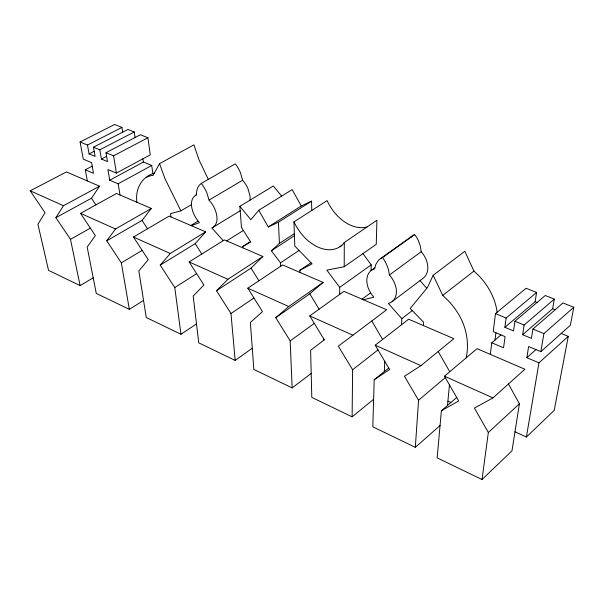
<?xml version="1.0" encoding="UTF-8"?>
<svg xmlns="http://www.w3.org/2000/svg" width="604" height="604" viewBox="0 0 604 604"><rect width="100%" height="100%" fill="white"/><g stroke="black" fill="none" stroke-linecap="round" stroke-linejoin="round"><path stroke-width="0.91" d="M344.212 266.757L344.288 242.506L376.926 220.233L376.262 244.318L344.212 266.757L326.817 270.116L339.69 287.368L339.69 294.397M191.393 225.715L199.418 222.634L198.006 220.958A32.729 32.276 41.8 0 1 194.329 215.13C191.219 208.999 189.06 198.708 196.436 194.745C196.345 190.562 197.583 185.836 201.291 183.435L235.273 163.843A37.946 37.259 46 0 1 240.513 172.872L242.619 180.249L244.008 181.91A30.615 30.17 42 0 1 248.002 188.72L249.943 195.787A18.143 17.924 43.9 0 1 249.965 200.203M352.124 416.836L352.615 369.761L338.338 346.175L386.673 309.761L343.918 291.362L309.754 315.907L324.295 339.795L310.615 350.343L311.8 397.387L352.124 416.836L373.619 399.267M371.09 270.547L371.226 264.877L362.959 253.635M388.742 368.055L374.193 379.735L372.819 426.824L415.326 447.33L440.059 425.518M384.34 371.588L384.733 361.283M401.517 324.756L401.826 318.655L388.296 303.367A9.747 9.475 -30.2 0 0 392.117 301.63L423.276 278.142C429.384 273.31 428.546 264.091 425.322 257.832A29.354 28.547 -36 0 0 421.207 251.725L420.407 246.304L418.413 240.739A36.014 35.168 -37.7 0 0 414.691 234.563A12.843 12.465 -42.6 0 0 412.434 235.854L380.226 258.829A12.125 11.823 -35.1 0 0 378.157 260.694L375.839 264.371L374.623 268.833A9.807 9.566 -31.7 0 0 371.324 270.365C364.997 275.235 366.228 284.718 369.588 290.992A31.257 30.389 -34.7 0 0 373.861 297.191L363.472 299.773M423.442 325.586L423.668 322.264L410.214 308.455L427.428 287.527L433.151 275.265L464.838 251.287L473.936 271.09L478.255 275.122A77.244 74.239 -29.8 0 1 487.851 287.225C492.6 294.82 495.99 303.351 497.107 312.268M415.326 447.33L418.564 400.241L404.446 376.254L420.943 365.669L453.831 338.663L408.644 319.222L375.205 345.201L389.603 369.505L374.193 379.735M456.692 397.455L441.381 410.788L437.16 457.862L482.03 479.516L511.981 450.833L519.417 403.797L508.462 383.993M447.504 405.465L449.451 384.846M466.205 357.847C469.708 341.336 465.654 323.918 455.967 310.222A82.061 78.897 -22.8 0 0 448.349 300.754L442.732 295.394L433.151 275.265M490.312 354.367L491.784 342.778L501.026 334.918M561.192 333.468L568.273 336.368L538.957 362.845L526.847 357.696L528.613 346.53L540.852 351.671L570.387 325.239L573.8 307.262L562.973 302.951L532.917 329.074L531.429 338.391L522.656 334.729L552.645 308.742L554.313 299.108L545.253 295.507L514.933 321.252L513.536 330.924L504.884 327.315L535.129 301.698L536.586 292.449L526.069 288.267L495.484 313.612L493.204 331.626L505.087 336.632L503.562 347.783L491.784 342.778M494.978 340.067L495.914 332.766M482.03 479.516L488.334 432.494L474.419 408.093L492.97 397.893L524.884 369.248L477.062 348.667L444.484 376.201L458.7 400.943L441.381 410.788M504.884 327.315L506.152 318.021L536.586 292.449M522.656 334.729L524.121 325.05L554.313 299.108M514.993 431.807L526.401 437.024L538.957 362.845M540.852 351.671L543.91 333.612L573.8 307.262M568.273 336.368L554.208 410.395L526.401 437.024M208.304 179.388L199.018 159.901L193.907 144.832L159.547 163.654L153.137 175.334A18.105 17.591 41.8 0 0 146.606 177.334M80.113 285.609L70.487 239.343L55.87 217.667L63.488 205.715L99.562 186.191L66.432 171.929L30.2 190.819L45.028 212.736L37.916 224.288L48.546 270.381L80.113 285.609L93.205 277.802M55.87 217.667L91.476 198.225L99.562 186.191M129.347 309.361L121.344 262.853L106.749 240.815L115.515 228.999L151.302 208.456L116.527 193.491L80.543 213.348L95.356 235.636L87.165 247.051L96.27 293.408L129.347 309.361L143.548 300.399M106.749 240.815L142.076 220.384L151.302 208.456M311.755 210.449L311.551 201.155L301.275 206.002L292.155 189.611L258.738 210.283L250.871 219.69L239.871 206.326L273.348 185.979L281.615 196.126M180.974 334.269L174.775 287.549L160.219 265.141L170.252 253.491L205.67 231.853L169.12 216.126L133.454 237.025L148.244 259.69L138.86 270.947L146.281 317.53L180.974 334.269L196.496 323.887M160.219 265.141L195.198 243.638L205.67 231.853M235.175 360.422L230.977 313.529L216.489 290.743L227.912 279.29L262.861 256.474L224.409 239.924L189.143 261.94L203.88 285.005L193.189 296.066L198.746 342.846L235.175 360.422L252.276 348.236M216.489 290.743L251.037 268.093L262.861 256.474M488.334 432.494L519.417 403.797M280.694 266.236L280.528 262.8L271.355 250.788L279.418 243.397L294.367 233.665M526.847 357.696L535.944 349.61M292.155 387.904L290.177 340.898L275.771 317.719L288.735 306.507L323.117 282.408L282.596 264.967L247.821 288.199L262.483 311.664L250.366 322.491L253.846 369.429L292.155 387.904L311.196 373.415M275.771 317.719L309.799 293.816L323.117 282.408M418.564 400.241L445.291 377.606M392.109 301.623C398.225 296.692 396.956 287.406 393.672 281.192A31.106 30.321 -26.7 0 0 389.399 274.971L388.47 269.505L386.341 263.857A38.15 37.357 -26.6 0 0 382.46 257.568L414.691 234.556M352.615 369.761L377.991 349.912M442.732 295.394L473.936 271.09M401.826 318.655L412.283 310.577M362.038 299.161L370.63 292.849M389.406 274.971L421.207 251.717M290.177 340.898L314.299 323.374M371.324 270.373L374.774 267.897M339.69 287.368L371.226 264.877M366.96 227.036C354.359 230.116 342.03 221.819 334.412 212.434A55.651 54.526 -60.3 0 1 328.078 202.619L327.104 200.588L293.944 221.894L294.971 223.963A58.928 58.165 -56.4 0 0 301.562 233.952C310.388 245.435 328.584 255.922 341.902 245.405M223.231 240.656L211.808 227.927A7.037 6.916 33.9 0 0 213.084 227.323C219.252 222.733 217.032 213.537 214.178 207.64A32.759 32.035 35 0 0 210.494 201.774L209.067 200.075L206.764 192.608A40.46 39.441 38.7 0 0 201.291 183.435M299.954 272.434L299.886 270.275L310.977 262.732M230.977 313.529L253.929 297.976M280.528 262.8L299.086 250.441M271.355 250.788L294.435 235.719M258.738 210.283L268.282 226.938L278.421 222.219L311.551 201.155M242.831 247.851L242.732 246.553L250.456 241.63M268.282 226.938L301.275 206.002M174.775 287.549L196.632 273.665M226.696 240.905L243.397 230.449M213.084 227.315L240.203 210.743M190.834 225.473L198.12 221.102M121.344 262.853L142.174 250.396M209.067 200.075L242.619 180.249M170.947 216.912L170.532 213.665L180.875 210.834L191.476 204.613M242.732 246.553L250.668 241.97L241.464 227.398L239.871 206.326M70.487 239.343L90.366 228.123M154.382 173.069C141.245 177.138 135.19 189.188 136.859 202.242M87.353 180.928L85.277 169.815L93.507 173.318L91.566 162.635L83.284 159.154L80.083 142L87.474 145.051L89.082 153.907L95.092 156.413L93.454 147.195L99.811 149.822L101.412 159.048L107.489 161.578L105.987 152.699L140.37 134.745L147.912 137.742L150.26 154.843L116.406 173.091L107.92 169.52L109.739 180.226L118.165 183.805L151.725 165.473L152.887 173.892M109.739 180.226L143.352 162.038L151.725 165.473M105.987 152.699L113.567 155.832L147.912 137.742M299.886 270.275L312.072 263.857L294.797 246.017L293.944 221.894M101.412 159.048L106.598 156.323M85.277 169.815L92.208 166.168M99.811 149.822L134.239 131.974L135.054 137.516M89.082 153.907L94.179 151.272M93.454 147.195L127.92 129.46L134.239 131.974M87.474 145.051L121.963 127.414L122.695 132.148M80.083 142L114.609 124.484L121.963 127.414M535.129 301.698L537.047 302.468M552.645 308.742L555.151 309.746M514.933 321.252L524.121 325.05M495.484 313.612L506.152 318.021M532.917 329.074L543.91 333.612M30.2 190.819L63.488 205.715M80.543 213.348L115.515 228.999M133.454 237.025L170.252 253.491M189.143 261.94L227.912 279.29M247.821 288.199L288.735 306.507M309.754 315.907L352.978 335.25M375.205 345.201L420.943 365.669M444.484 376.201L492.97 397.893M447.911 401.147L450.894 402.506M420.014 280.603L426.786 288.312M91.476 198.225L95.862 204.892M142.076 220.384L147.504 228.788M195.198 243.638L201.789 254.042M251.037 268.093L258.905 280.792M309.799 293.816L319.093 309.195M371.777 321.034L382.619 339.44M438.187 351.505L449.761 371.739M180.875 210.834L165.058 178.912L159.547 163.654M113.567 155.832L116.406 173.091M118.165 183.805L120 194.986M142.891 158.822L143.352 162.038M278.421 222.219L279.418 243.397M323.895 339.131L323.91 340.09M380.226 258.829A12.208 11.899 -35.1 0 1 382.46 257.568M344.28 242.498A17.508 17.32 -35.9 0 1 339.976 246.734M195.53 195.273A7.12 6.984 40.9 0 1 196.436 194.835M410.471 237.568A12.744 12.374 -42.6 0 1 412.434 235.854"/></g></svg>
